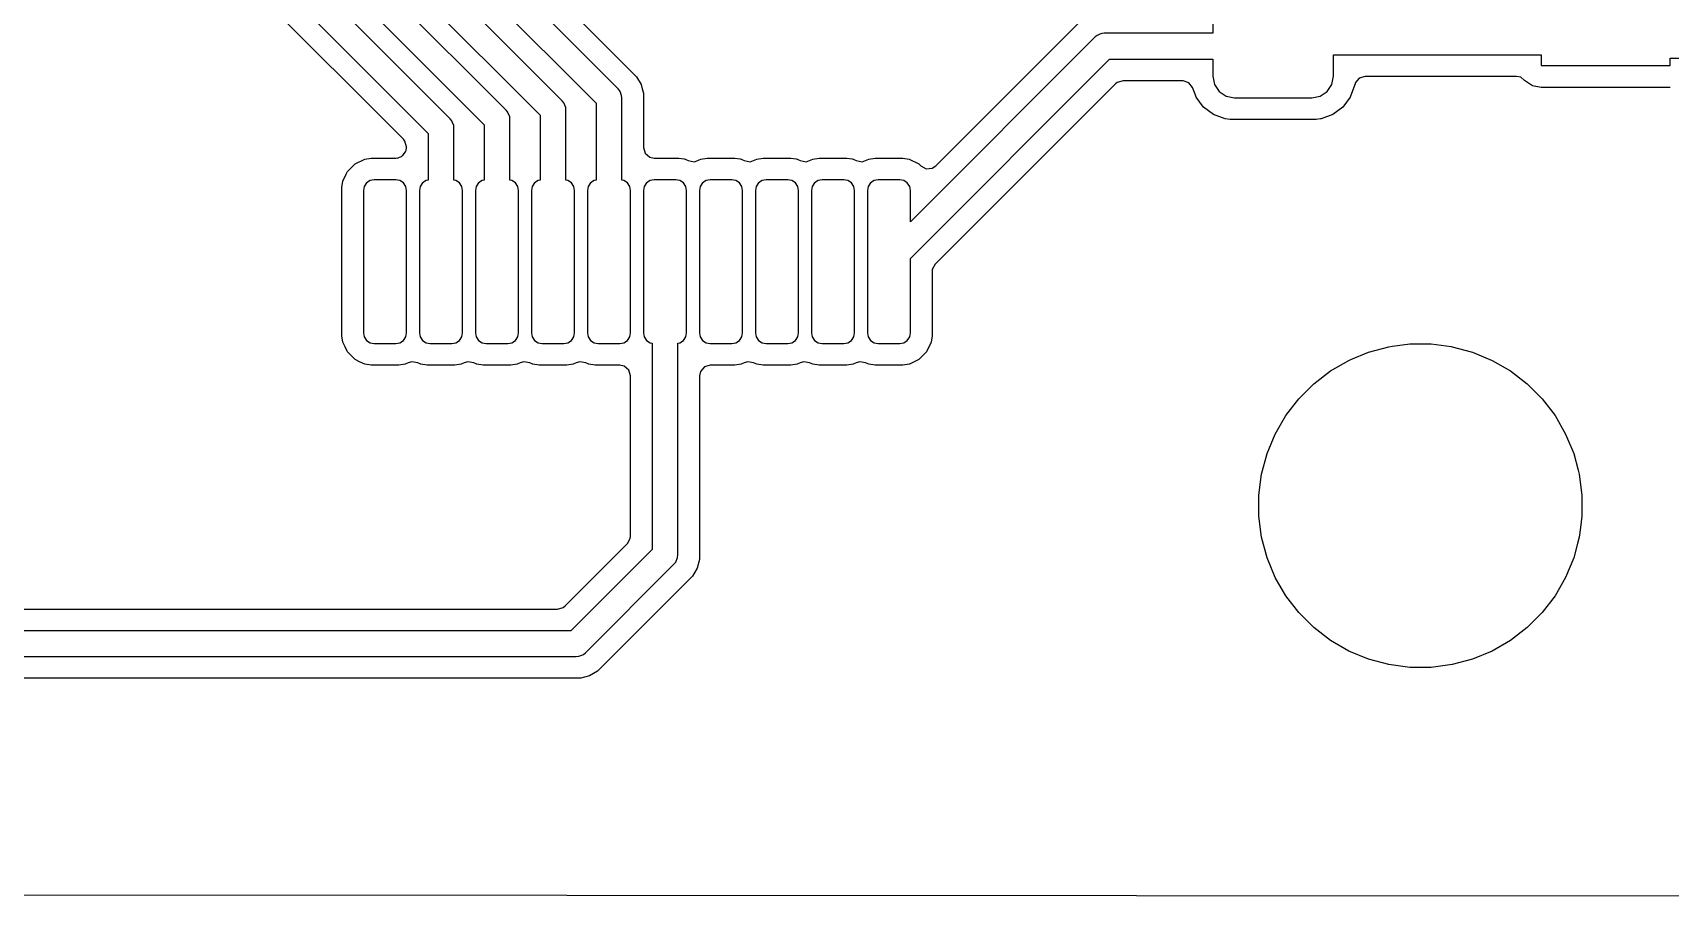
# Model space of a CAD drawing. Extents: x -256.6 to -159.5, y -136.5 to -69.4.
# Drawn here: x -218.55 to -199.54, y -104.51 to -94.5 of the extents above; entities that cross this region are included whole.
import ezdxf

# ---------------------------------------------------------------- set-up
doc = ezdxf.new("R2010")
doc.units = 0
doc.layers.add('BLACK', color=7, linetype='CONTINUOUS')

msp = doc.modelspace()

# ---------------------------------------------------------------- linework, layer by layer
at = {"layer": 'BLACK', "linetype": 'CONTINUOUS'}
for p, q in [((-213.703934, -95.493934), (-226.073934, -83.123934)), ((-226.242132, -83.38), (-213.96, -95.662132)), ((-214.246819, -95.729573), (-219.101764, -90.874628)), ((-212.403934, -95.283934), (-216.27, -91.417868)), ((-215.143181, -91.400426), (-211.539522, -95.004084)), ((-213.053934, -95.393934), (-216.86, -91.587868)), ((-216.526066, -91.586066), (-212.66, -95.452132)), ((-211.753934, -95.143934), (-215.43, -91.467868)), ((-217.116066, -91.756066), (-213.31, -95.562132)), ((-215.686066, -91.636066), (-212.01, -95.312132)), ((-208.064996, -96.038603), (-206.355915, -94.329522)), ((-204.85, -94.3), (-204.85, -94.5)), ((-206.216066, -94.543934), (-208.36, -96.687868)), ((-206.193335, -94.525279), (-206.216066, -94.543934)), ((-206.161661, -94.512159), (-206.193335, -94.525279)), ((-206.139264, -94.502882), (-206.161661, -94.512159)), ((-206.11, -94.5), (-206.139264, -94.502882)), ((-204.85, -94.5), (-206.11, -94.5)), ((-208.36, -97.112132), (-206.047868, -94.8)), ((-206.047868, -94.8), (-204.85, -94.8)), ((-204.85, -94.8), (-204.85, -95)), ((-203.45, -95), (-203.45, -94.75)), ((-203.45, -94.75), (-201.04, -94.75)), ((-201.04, -94.75), (-201.04, -94.875)), ((-199.54, -94.875), (-199.54, -94.79)), ((-199.54, -94.79), (-197.15, -94.79)), ((-211.539522, -95.004084), (-211.53952, -95.004087)), ((-211.53952, -95.004087), (-211.486791, -95.095413)), ((-204.85, -95), (-204.83097, -95.095671)), ((-203.46903, -95.095671), (-203.45, -95)), ((-203.150062, -95.020185), (-203.195817, -95.072989)), ((-203.083023, -95.0005), (-203.150062, -95.020185)), ((-201.323806, -95.0005), (-203.083023, -95.0005)), ((-201.274313, -95.010806), (-201.323806, -95.0005)), ((-201.230063, -95.047787), (-201.274313, -95.010806)), ((-201.229304, -95.047028), (-201.230063, -95.047787)), ((-201.220808, -95.055522), (-201.229304, -95.047028)), ((-201.04, -94.875), (-199.54, -94.875)), ((-211.735279, -95.166665), (-211.753934, -95.143934)), ((-211.731091, -95.176777), (-211.735279, -95.166665)), ((-211.712882, -95.220736), (-211.731091, -95.176777)), ((-211.71, -95.25), (-211.712882, -95.220736)), ((-211.486791, -95.095413), (-211.473751, -95.144086)), ((-211.473751, -95.144086), (-211.473751, -95.144087)), ((-211.473751, -95.144087), (-211.4595, -95.197273)), ((-211.4595, -95.197273), (-211.4595, -95.8255)), ((-205.980426, -95.086819), (-208.073181, -97.179574)), ((-205.959784, -95.070185), (-205.980426, -95.086819)), ((-205.892745, -95.0505), (-205.959784, -95.070185)), ((-205.20144, -95.0505), (-205.892745, -95.0505)), ((-205.192593, -95.050816), (-205.20144, -95.0505)), ((-205.127129, -95.075233), (-205.192593, -95.050816)), ((-205.085258, -95.131167), (-205.127129, -95.075233)), ((-205.056908, -95.207176), (-205.085258, -95.131167)), ((-205.043796, -95.242331), (-205.056908, -95.207176)), ((-204.83097, -95.095671), (-204.776777, -95.176777)), ((-204.776777, -95.176777), (-204.695671, -95.23097)), ((-204.695671, -95.23097), (-204.6, -95.25)), ((-203.7, -95.25), (-203.604329, -95.23097)), ((-203.604329, -95.23097), (-203.523223, -95.176777)), ((-203.523223, -95.176777), (-203.46903, -95.095671)), ((-203.205907, -95.107479), (-203.256202, -95.242328)), ((-203.204124, -95.099932), (-203.205907, -95.107479)), ((-203.203266, -95.100134), (-203.204124, -95.099932)), ((-203.195817, -95.072989), (-203.203266, -95.100134)), ((-201.220702, -95.055611), (-201.220808, -95.055522)), ((-201.220666, -95.055666), (-201.220702, -95.055611)), ((-201.137776, -95.111051), (-201.220666, -95.055666)), ((-201.040003, -95.130499), (-201.137776, -95.111051)), ((-201.040002, -95.1305), (-201.040003, -95.130499)), ((-199.54, -95.1305), (-201.040002, -95.1305)), ((-199.539998, -95.1305), (-199.54, -95.1305)), ((-213.035279, -95.416665), (-213.053934, -95.393934)), ((-213.034203, -95.419263), (-213.035279, -95.416665)), ((-213.012882, -95.470736), (-213.034203, -95.419263)), ((-212.385279, -95.306665), (-212.403934, -95.283934)), ((-212.374232, -95.333335), (-212.385279, -95.306665)), ((-212.362882, -95.360736), (-212.374232, -95.333335)), ((-212.36, -95.39), (-212.362882, -95.360736)), ((-212.36, -96.204972), (-212.36, -95.39)), ((-212.01, -95.312132), (-212.01, -96.204972)), ((-211.71, -96.204972), (-211.71, -95.25)), ((-204.957546, -95.357546), (-205.043796, -95.242331)), ((-204.842331, -95.443796), (-204.957546, -95.357546)), ((-204.6, -95.25), (-203.7, -95.25)), ((-203.342455, -95.357547), (-203.457664, -95.443793)), ((-203.342452, -95.357544), (-203.342455, -95.357547)), ((-203.256206, -95.242335), (-203.342452, -95.357544)), ((-203.256202, -95.242328), (-203.256206, -95.242335)), ((-213.685279, -95.516665), (-213.703934, -95.493934)), ((-213.680061, -95.529263), (-213.685279, -95.516665)), ((-213.662882, -95.570736), (-213.680061, -95.529263)), ((-213.66, -95.6), (-213.662882, -95.570736)), ((-213.66, -96.204972), (-213.66, -95.6)), ((-213.31, -95.562132), (-213.31, -96.204972)), ((-213.01, -95.5), (-213.012882, -95.470736)), ((-213.01, -96.204972), (-213.01, -95.5)), ((-212.66, -95.452132), (-212.66, -96.204972)), ((-204.707483, -95.494091), (-204.842331, -95.443796)), ((-204.647872, -95.500499), (-204.707483, -95.494091)), ((-203.652127, -95.5005), (-204.647872, -95.500499)), ((-203.599444, -95.494835), (-203.652127, -95.5005)), ((-203.592516, -95.494091), (-203.599444, -95.494835)), ((-203.457671, -95.443797), (-203.592517, -95.494091)), ((-203.592517, -95.494091), (-203.592516, -95.494091)), ((-203.457664, -95.443793), (-203.457671, -95.443797)), ((-214.230185, -95.750215), (-214.246819, -95.729573)), ((-214.2105, -95.817254), (-214.230185, -95.750215)), ((-213.96, -95.662132), (-213.96, -96.204972)), ((-214.80621, -96.015172), (-214.693628, -95.960135)), ((-214.693628, -95.960135), (-214.693626, -95.960134)), ((-214.693626, -95.960134), (-214.693625, -95.960134)), ((-214.693625, -95.960134), (-214.620636, -95.9495)), ((-214.620636, -95.9495), (-214.3345, -95.9495)), ((-214.3345, -95.9495), (-214.325814, -95.946949)), ((-214.325814, -95.946949), (-214.316853, -95.948238)), ((-214.316853, -95.948238), (-214.292812, -95.937259)), ((-214.292812, -95.937259), (-214.267461, -95.929815)), ((-214.267461, -95.929815), (-214.261533, -95.922974)), ((-214.261533, -95.922974), (-214.253297, -95.919213)), ((-214.253297, -95.919213), (-214.239007, -95.896978)), ((-214.239007, -95.896978), (-214.221706, -95.877011)), ((-214.221706, -95.877011), (-214.219418, -95.866496)), ((-214.219418, -95.866496), (-214.215523, -95.860435)), ((-214.215523, -95.860435), (-214.2105, -95.8255)), ((-214.2105, -95.8255), (-214.2105, -95.817254)), ((-211.4595, -95.8255), (-211.439815, -95.892539)), ((-211.439815, -95.892539), (-211.387011, -95.938294)), ((-211.387011, -95.938294), (-211.3355, -95.9495)), ((-211.3355, -95.9495), (-211.049364, -95.9495)), ((-211.049364, -95.9495), (-210.986802, -95.958614)), ((-210.986802, -95.958614), (-210.976374, -95.960134)), ((-210.976374, -95.960134), (-210.939458, -95.978181)), ((-210.939458, -95.978181), (-210.870584, -95.989938)), ((-210.870584, -95.989938), (-210.830542, -95.978181)), ((-210.830542, -95.978181), (-210.813629, -95.969913)), ((-210.813629, -95.969913), (-210.793625, -95.960134)), ((-210.793625, -95.960134), (-210.720636, -95.9495)), ((-210.720636, -95.9495), (-210.399364, -95.9495)), ((-210.399364, -95.9495), (-210.336802, -95.958614)), ((-210.336802, -95.958614), (-210.326374, -95.960134)), ((-210.326374, -95.960134), (-210.289458, -95.978181)), ((-210.289458, -95.978181), (-210.220584, -95.989938)), ((-210.220584, -95.989938), (-210.180542, -95.978181)), ((-210.180542, -95.978181), (-210.163629, -95.969913)), ((-210.163629, -95.969913), (-210.143625, -95.960134)), ((-210.143625, -95.960134), (-210.070636, -95.9495)), ((-210.070636, -95.9495), (-209.749364, -95.9495)), ((-209.749364, -95.9495), (-209.686802, -95.958614)), ((-209.686802, -95.958614), (-209.676374, -95.960134)), ((-209.676374, -95.960134), (-209.639458, -95.978181)), ((-209.639458, -95.978181), (-209.570584, -95.989938)), ((-209.570584, -95.989938), (-209.530542, -95.978181)), ((-209.530542, -95.978181), (-209.513629, -95.969913)), ((-209.513629, -95.969913), (-209.493625, -95.960134)), ((-209.493625, -95.960134), (-209.420636, -95.9495)), ((-209.420636, -95.9495), (-209.099364, -95.9495)), ((-209.099364, -95.9495), (-209.036802, -95.958614)), ((-209.036802, -95.958614), (-209.026374, -95.960134)), ((-209.026374, -95.960134), (-208.989458, -95.978181)), ((-208.989458, -95.978181), (-208.920584, -95.989938)), ((-208.920584, -95.989938), (-208.880542, -95.978181)), ((-208.880542, -95.978181), (-208.863629, -95.969913)), ((-208.863629, -95.969913), (-208.843625, -95.960134)), ((-208.843625, -95.960134), (-208.770636, -95.9495)), ((-208.770636, -95.9495), (-208.449364, -95.9495)), ((-208.449364, -95.9495), (-208.376375, -95.960134)), ((-208.376375, -95.960134), (-208.376373, -95.960134)), ((-208.376373, -95.960134), (-208.376371, -95.960135)), ((-208.376371, -95.960135), (-208.26379, -96.015172)), ((-214.949866, -96.216375), (-214.909599, -96.134007)), ((-214.909599, -96.134007), (-214.894827, -96.103789)), ((-214.894827, -96.103789), (-214.80621, -96.015172)), ((-208.26379, -96.015172), (-208.240357, -96.038605)), ((-208.240357, -96.038605), (-208.179033, -96.072089)), ((-208.179033, -96.072089), (-208.109342, -96.067103)), ((-208.109342, -96.067103), (-208.064996, -96.038603)), ((-214.9605, -96.289364), (-214.949866, -96.216375)), ((-214.9605, -96.707065), (-214.9605, -96.289364)), ((-214.700485, -96.277165), (-214.71, -96.325)), ((-214.71, -96.325), (-214.71, -97.975)), ((-214.673388, -96.236612), (-214.700485, -96.277165)), ((-214.632835, -96.209515), (-214.673388, -96.236612)), ((-214.585, -96.2), (-214.632835, -96.209515)), ((-214.335, -96.2), (-214.585, -96.2)), ((-214.287165, -96.209515), (-214.335, -96.2)), ((-214.246612, -96.236612), (-214.287165, -96.209515)), ((-214.219515, -96.277165), (-214.246612, -96.236612)), ((-214.21, -96.325), (-214.219515, -96.277165)), ((-214.21, -97.975), (-214.21, -96.325)), ((-214.050485, -96.277165), (-214.06, -96.325)), ((-214.06, -96.325), (-214.06, -97.975)), ((-214.023388, -96.236612), (-214.050485, -96.277165)), ((-213.982835, -96.209515), (-214.023388, -96.236612)), ((-213.96, -96.204972), (-213.982835, -96.209515)), ((-213.637165, -96.209515), (-213.66, -96.204972)), ((-213.596612, -96.236612), (-213.637165, -96.209515)), ((-213.569515, -96.277165), (-213.596612, -96.236612)), ((-213.56, -96.325), (-213.569515, -96.277165)), ((-213.56, -97.975), (-213.56, -96.325)), ((-213.400485, -96.277165), (-213.41, -96.325)), ((-213.41, -96.325), (-213.41, -97.975)), ((-213.373388, -96.236612), (-213.400485, -96.277165)), ((-213.332835, -96.209515), (-213.373388, -96.236612)), ((-213.31, -96.204972), (-213.332835, -96.209515)), ((-212.987165, -96.209515), (-213.01, -96.204972)), ((-212.946612, -96.236612), (-212.987165, -96.209515)), ((-212.919515, -96.277165), (-212.946612, -96.236612)), ((-212.91, -96.325), (-212.919515, -96.277165)), ((-212.91, -97.975), (-212.91, -96.325)), ((-212.750485, -96.277165), (-212.76, -96.325)), ((-212.76, -96.325), (-212.76, -97.975)), ((-212.723388, -96.236612), (-212.750485, -96.277165)), ((-212.682835, -96.209515), (-212.723388, -96.236612)), ((-212.66, -96.204972), (-212.682835, -96.209515)), ((-212.337165, -96.209515), (-212.36, -96.204972)), ((-212.296612, -96.236612), (-212.337165, -96.209515)), ((-212.269515, -96.277165), (-212.296612, -96.236612)), ((-212.26, -96.325), (-212.269515, -96.277165)), ((-212.26, -97.975), (-212.26, -96.325)), ((-212.100485, -96.277165), (-212.11, -96.325)), ((-212.11, -96.325), (-212.11, -97.975)), ((-212.073388, -96.236612), (-212.100485, -96.277165)), ((-212.032835, -96.209515), (-212.073388, -96.236612)), ((-212.01, -96.204972), (-212.032835, -96.209515)), ((-211.687165, -96.209515), (-211.71, -96.204972)), ((-211.646612, -96.236612), (-211.687165, -96.209515)), ((-211.619515, -96.277165), (-211.646612, -96.236612)), ((-211.61, -96.325), (-211.619515, -96.277165)), ((-211.61, -97.975), (-211.61, -96.325)), ((-211.450485, -96.277165), (-211.46, -96.325)), ((-211.46, -96.325), (-211.46, -97.975)), ((-211.423388, -96.236612), (-211.450485, -96.277165)), ((-211.382835, -96.209515), (-211.423388, -96.236612)), ((-211.335, -96.2), (-211.382835, -96.209515)), ((-211.085, -96.2), (-211.335, -96.2)), ((-211.037165, -96.209515), (-211.085, -96.2)), ((-210.996612, -96.236612), (-211.037165, -96.209515)), ((-210.969515, -96.277165), (-210.996612, -96.236612)), ((-210.96, -96.325), (-210.969515, -96.277165)), ((-210.96, -97.975), (-210.96, -96.325)), ((-210.800485, -96.277165), (-210.81, -96.325)), ((-210.81, -96.325), (-210.81, -97.975)), ((-210.773388, -96.236612), (-210.800485, -96.277165)), ((-210.732835, -96.209515), (-210.773388, -96.236612)), ((-210.685, -96.2), (-210.732835, -96.209515)), ((-210.435, -96.2), (-210.685, -96.2)), ((-210.387165, -96.209515), (-210.435, -96.2)), ((-210.346612, -96.236612), (-210.387165, -96.209515)), ((-210.319515, -96.277165), (-210.346612, -96.236612)), ((-210.31, -96.325), (-210.319515, -96.277165)), ((-210.31, -97.975), (-210.31, -96.325)), ((-210.150485, -96.277165), (-210.16, -96.325)), ((-210.16, -96.325), (-210.16, -97.975)), ((-210.123388, -96.236612), (-210.150485, -96.277165)), ((-210.082835, -96.209515), (-210.123388, -96.236612)), ((-210.035, -96.2), (-210.082835, -96.209515)), ((-209.785, -96.2), (-210.035, -96.2)), ((-209.737165, -96.209515), (-209.785, -96.2)), ((-209.696612, -96.236612), (-209.737165, -96.209515)), ((-209.669515, -96.277165), (-209.696612, -96.236612)), ((-209.66, -96.325), (-209.669515, -96.277165)), ((-209.66, -97.975), (-209.66, -96.325)), ((-209.500485, -96.277165), (-209.51, -96.325)), ((-209.51, -96.325), (-209.51, -97.975)), ((-209.473388, -96.236612), (-209.500485, -96.277165)), ((-209.432835, -96.209515), (-209.473388, -96.236612)), ((-209.385, -96.2), (-209.432835, -96.209515)), ((-209.135, -96.2), (-209.385, -96.2)), ((-209.087165, -96.209515), (-209.135, -96.2)), ((-209.046612, -96.236612), (-209.087165, -96.209515)), ((-209.019515, -96.277165), (-209.046612, -96.236612)), ((-209.01, -96.325), (-209.019515, -96.277165)), ((-209.01, -97.975), (-209.01, -96.325)), ((-208.850485, -96.277165), (-208.86, -96.325)), ((-208.86, -96.325), (-208.86, -97.975)), ((-208.823388, -96.236612), (-208.850485, -96.277165)), ((-208.782835, -96.209515), (-208.823388, -96.236612)), ((-208.735, -96.2), (-208.782835, -96.209515)), ((-208.485, -96.2), (-208.735, -96.2)), ((-208.437165, -96.209515), (-208.485, -96.2)), ((-208.396612, -96.236612), (-208.437165, -96.209515)), ((-208.369515, -96.277165), (-208.396612, -96.236612)), ((-208.36, -96.325), (-208.369515, -96.277165)), ((-208.36, -96.687868), (-208.36, -96.325)), ((-214.9605, -98.010636), (-214.9605, -96.707065)), ((-208.36, -97.975), (-208.36, -97.112132)), ((-208.106666, -97.240897), (-208.1095, -97.267255)), ((-208.1095, -97.267255), (-208.1095, -98.010636)), ((-208.073181, -97.179574), (-208.106666, -97.240897)), ((-214.949866, -98.083625), (-214.9605, -98.010636)), ((-214.923973, -98.13659), (-214.949866, -98.083625)), ((-214.71, -97.975), (-214.700485, -98.022835)), ((-214.700485, -98.022835), (-214.673388, -98.063388)), ((-214.673388, -98.063388), (-214.632835, -98.090485)), ((-214.287165, -98.090485), (-214.246612, -98.063388)), ((-214.246612, -98.063388), (-214.219515, -98.022835)), ((-214.219515, -98.022835), (-214.21, -97.975)), ((-214.06, -97.975), (-214.050485, -98.022835)), ((-214.050485, -98.022835), (-214.023388, -98.063388)), ((-214.023388, -98.063388), (-213.982835, -98.090485)), ((-213.637165, -98.090485), (-213.596612, -98.063388)), ((-213.596612, -98.063388), (-213.569515, -98.022835)), ((-213.569515, -98.022835), (-213.56, -97.975)), ((-213.41, -97.975), (-213.400485, -98.022835)), ((-213.400485, -98.022835), (-213.373388, -98.063388)), ((-213.373388, -98.063388), (-213.332835, -98.090485)), ((-212.987165, -98.090485), (-212.946612, -98.063388)), ((-212.946612, -98.063388), (-212.919515, -98.022835)), ((-212.919515, -98.022835), (-212.91, -97.975)), ((-212.76, -97.975), (-212.750485, -98.022835)), ((-212.750485, -98.022835), (-212.723388, -98.063388)), ((-212.723388, -98.063388), (-212.682835, -98.090485)), ((-212.337165, -98.090485), (-212.296612, -98.063388)), ((-212.296612, -98.063388), (-212.269515, -98.022835)), ((-212.269515, -98.022835), (-212.26, -97.975)), ((-212.11, -97.975), (-212.100485, -98.022835)), ((-212.100485, -98.022835), (-212.073388, -98.063388)), ((-212.073388, -98.063388), (-212.032835, -98.090485)), ((-211.687165, -98.090485), (-211.646612, -98.063388)), ((-211.646612, -98.063388), (-211.619515, -98.022835)), ((-211.619515, -98.022835), (-211.61, -97.975)), ((-211.46, -97.975), (-211.450485, -98.022835)), ((-211.450485, -98.022835), (-211.423388, -98.063388)), ((-211.423388, -98.063388), (-211.382835, -98.090485)), ((-211.037165, -98.090485), (-210.996612, -98.063388)), ((-210.996612, -98.063388), (-210.969515, -98.022835)), ((-210.969515, -98.022835), (-210.96, -97.975)), ((-210.81, -97.975), (-210.800485, -98.022835)), ((-210.800485, -98.022835), (-210.773388, -98.063388)), ((-210.773388, -98.063388), (-210.732835, -98.090485)), ((-210.387165, -98.090485), (-210.346612, -98.063388)), ((-210.346612, -98.063388), (-210.319515, -98.022835)), ((-210.319515, -98.022835), (-210.31, -97.975)), ((-210.16, -97.975), (-210.150485, -98.022835)), ((-210.150485, -98.022835), (-210.123388, -98.063388)), ((-210.123388, -98.063388), (-210.082835, -98.090485)), ((-209.737165, -98.090485), (-209.696612, -98.063388)), ((-209.696612, -98.063388), (-209.669515, -98.022835)), ((-209.669515, -98.022835), (-209.66, -97.975)), ((-209.51, -97.975), (-209.500485, -98.022835)), ((-209.500485, -98.022835), (-209.473388, -98.063388)), ((-209.473388, -98.063388), (-209.432835, -98.090485)), ((-209.087165, -98.090485), (-209.046612, -98.063388)), ((-209.046612, -98.063388), (-209.019515, -98.022835)), ((-209.019515, -98.022835), (-209.01, -97.975)), ((-208.86, -97.975), (-208.850485, -98.022835)), ((-208.850485, -98.022835), (-208.823388, -98.063388)), ((-208.823388, -98.063388), (-208.782835, -98.090485)), ((-208.437165, -98.090485), (-208.396612, -98.063388)), ((-208.396612, -98.063388), (-208.369515, -98.022835)), ((-208.369515, -98.022835), (-208.36, -97.975)), ((-208.120135, -98.083628), (-208.175172, -98.19621)), ((-208.120134, -98.083626), (-208.120135, -98.083628)), ((-208.1095, -98.010636), (-208.120134, -98.083625)), ((-208.120134, -98.083625), (-208.120134, -98.083626)), ((-214.894827, -98.19621), (-214.923973, -98.13659)), ((-214.80621, -98.284827), (-214.894827, -98.19621)), ((-214.632835, -98.090485), (-214.585, -98.1)), ((-214.585, -98.1), (-214.335, -98.1)), ((-214.335, -98.1), (-214.287165, -98.090485)), ((-213.982835, -98.090485), (-213.935, -98.1)), ((-213.935, -98.1), (-213.685, -98.1)), ((-213.685, -98.1), (-213.637165, -98.090485)), ((-213.332835, -98.090485), (-213.285, -98.1)), ((-213.285, -98.1), (-213.035, -98.1)), ((-213.035, -98.1), (-212.987165, -98.090485)), ((-212.682835, -98.090485), (-212.635, -98.1)), ((-212.635, -98.1), (-212.385, -98.1)), ((-212.385, -98.1), (-212.337165, -98.090485)), ((-212.032835, -98.090485), (-211.985, -98.1)), ((-211.985, -98.1), (-211.735, -98.1)), ((-211.735, -98.1), (-211.687165, -98.090485)), ((-211.382835, -98.090485), (-211.36, -98.095027)), ((-211.36, -98.095027), (-211.36, -100.487868)), ((-211.06, -98.095027), (-211.037165, -98.090485)), ((-211.06, -100.55), (-211.06, -98.095027)), ((-210.732835, -98.090485), (-210.685, -98.1)), ((-210.685, -98.1), (-210.435, -98.1)), ((-210.435, -98.1), (-210.387165, -98.090485)), ((-210.082835, -98.090485), (-210.035, -98.1)), ((-210.035, -98.1), (-209.785, -98.1)), ((-209.785, -98.1), (-209.737165, -98.090485)), ((-209.432835, -98.090485), (-209.385, -98.1)), ((-209.385, -98.1), (-209.135, -98.1)), ((-209.135, -98.1), (-209.087165, -98.090485)), ((-208.782835, -98.090485), (-208.735, -98.1)), ((-208.735, -98.1), (-208.485, -98.1)), ((-208.485, -98.1), (-208.437165, -98.090485)), ((-208.175172, -98.19621), (-208.263789, -98.284827)), ((-203.248408, -98.284827), (-203.044162, -98.200225)), ((-203.044162, -98.200225), (-203.044155, -98.200223)), ((-203.044155, -98.200223), (-203.044153, -98.200222)), ((-203.044153, -98.200222), (-202.806677, -98.136591)), ((-202.806677, -98.136591), (-202.765939, -98.131227)), ((-202.765939, -98.131227), (-202.562934, -98.1045)), ((-202.562934, -98.1045), (-202.562927, -98.1045)), ((-202.562927, -98.1045), (-202.317073, -98.1045)), ((-202.317073, -98.1045), (-202.317065, -98.1045)), ((-202.317065, -98.1045), (-202.085059, -98.135045)), ((-202.085059, -98.135045), (-202.073323, -98.136591)), ((-202.073323, -98.136591), (-201.85082, -98.19621)), ((-201.85082, -98.19621), (-201.835847, -98.200222)), ((-201.835847, -98.200222), (-201.835837, -98.200225)), ((-201.835837, -98.200225), (-201.608714, -98.294303)), ((-214.754596, -98.310059), (-214.80621, -98.284827)), ((-214.693625, -98.339866), (-214.754596, -98.310059)), ((-214.620636, -98.3505), (-214.693625, -98.339866)), ((-214.62063, -98.3505), (-214.620636, -98.3505)), ((-214.29937, -98.3505), (-214.62063, -98.3505)), ((-214.299364, -98.3505), (-214.29937, -98.3505)), ((-214.226375, -98.339866), (-214.299364, -98.3505)), ((-214.189459, -98.321819), (-214.226375, -98.339866)), ((-214.14941, -98.310059), (-214.189459, -98.321819)), ((-214.080538, -98.321819), (-214.14941, -98.310059)), ((-214.043625, -98.339866), (-214.080538, -98.321819)), ((-213.970636, -98.3505), (-214.043625, -98.339866)), ((-213.97063, -98.3505), (-213.970636, -98.3505)), ((-213.64937, -98.3505), (-213.97063, -98.3505)), ((-213.649364, -98.3505), (-213.64937, -98.3505)), ((-213.576375, -98.339866), (-213.649364, -98.3505)), ((-213.539459, -98.321819), (-213.576375, -98.339866)), ((-213.49941, -98.310059), (-213.539459, -98.321819)), ((-213.430538, -98.321819), (-213.49941, -98.310059)), ((-213.393625, -98.339866), (-213.430538, -98.321819)), ((-213.320636, -98.3505), (-213.393625, -98.339866)), ((-213.32063, -98.3505), (-213.320636, -98.3505)), ((-212.99937, -98.3505), (-213.32063, -98.3505)), ((-212.999364, -98.3505), (-212.99937, -98.3505)), ((-212.926375, -98.339866), (-212.999364, -98.3505)), ((-212.889459, -98.321819), (-212.926375, -98.339866)), ((-212.84941, -98.310059), (-212.889459, -98.321819)), ((-212.780538, -98.321819), (-212.84941, -98.310059)), ((-212.743625, -98.339866), (-212.780538, -98.321819)), ((-212.670636, -98.3505), (-212.743625, -98.339866)), ((-212.67063, -98.3505), (-212.670636, -98.3505)), ((-212.34937, -98.3505), (-212.67063, -98.3505)), ((-212.349364, -98.3505), (-212.34937, -98.3505)), ((-212.276375, -98.339866), (-212.349364, -98.3505)), ((-212.239459, -98.321819), (-212.276375, -98.339866)), ((-212.19941, -98.310059), (-212.239459, -98.321819)), ((-212.130538, -98.321819), (-212.19941, -98.310059)), ((-212.093625, -98.339866), (-212.130538, -98.321819)), ((-212.020636, -98.3505), (-212.093625, -98.339866)), ((-212.02063, -98.3505), (-212.020636, -98.3505)), ((-211.7345, -98.3505), (-212.02063, -98.3505)), ((-211.682989, -98.361706), (-211.7345, -98.3505)), ((-211.630185, -98.407461), (-211.682989, -98.361706)), ((-211.6105, -98.4745), (-211.630185, -98.407461)), ((-210.798294, -98.422989), (-210.8095, -98.4745)), ((-210.752539, -98.370185), (-210.798294, -98.422989)), ((-210.6855, -98.3505), (-210.752539, -98.370185)), ((-210.39937, -98.3505), (-210.6855, -98.3505)), ((-210.399364, -98.3505), (-210.39937, -98.3505)), ((-210.326375, -98.339866), (-210.399364, -98.3505)), ((-210.289459, -98.321819), (-210.326375, -98.339866)), ((-210.24941, -98.310059), (-210.289459, -98.321819)), ((-210.180538, -98.321819), (-210.24941, -98.310059)), ((-210.143625, -98.339866), (-210.180538, -98.321819)), ((-210.070636, -98.3505), (-210.143625, -98.339866)), ((-210.07063, -98.3505), (-210.070636, -98.3505)), ((-209.74937, -98.3505), (-210.07063, -98.3505)), ((-209.749364, -98.3505), (-209.74937, -98.3505)), ((-209.676375, -98.339866), (-209.749364, -98.3505)), ((-209.639459, -98.321819), (-209.676375, -98.339866)), ((-209.59941, -98.310059), (-209.639459, -98.321819)), ((-209.530538, -98.321819), (-209.59941, -98.310059)), ((-209.493625, -98.339866), (-209.530538, -98.321819)), ((-209.420636, -98.3505), (-209.493625, -98.339866)), ((-209.42063, -98.3505), (-209.420636, -98.3505)), ((-209.09937, -98.3505), (-209.42063, -98.3505)), ((-209.099364, -98.3505), (-209.09937, -98.3505)), ((-209.026375, -98.339866), (-209.099364, -98.3505)), ((-208.989459, -98.321819), (-209.026375, -98.339866)), ((-208.94941, -98.310059), (-208.989459, -98.321819)), ((-208.880538, -98.321819), (-208.94941, -98.310059)), ((-208.843625, -98.339866), (-208.880538, -98.321819)), ((-208.770636, -98.3505), (-208.843625, -98.339866)), ((-208.77063, -98.3505), (-208.770636, -98.3505)), ((-208.44937, -98.3505), (-208.77063, -98.3505)), ((-208.449364, -98.3505), (-208.44937, -98.3505)), ((-208.376375, -98.339866), (-208.449364, -98.3505)), ((-208.371572, -98.337518), (-208.376375, -98.339866)), ((-208.263789, -98.284827), (-208.371572, -98.337518)), ((-203.679254, -98.566897), (-203.484212, -98.417236)), ((-203.484212, -98.417236), (-203.484211, -98.417235)), ((-203.484211, -98.417235), (-203.484208, -98.417233)), ((-203.484208, -98.417233), (-203.271292, -98.294306)), ((-203.271292, -98.294306), (-203.248408, -98.284827)), ((-201.608714, -98.294303), (-201.608705, -98.294307)), ((-201.608705, -98.294307), (-201.395787, -98.417236)), ((-201.395787, -98.417236), (-201.200745, -98.566897)), ((-211.6105, -100.332745), (-211.6105, -98.4745)), ((-210.8095, -98.4745), (-210.8095, -100.602726)), ((-203.853096, -98.740738), (-203.679261, -98.566903)), ((-203.679261, -98.566903), (-203.679254, -98.566897)), ((-201.200745, -98.566897), (-201.200738, -98.566903)), ((-201.200738, -98.566903), (-201.026903, -98.740738)), ((-204.002767, -98.935792), (-203.853101, -98.740744)), ((-203.853101, -98.740744), (-203.853096, -98.740738)), ((-201.026903, -98.740738), (-201.026897, -98.740745)), ((-201.026897, -98.740745), (-200.877236, -98.935787)), ((-204.125694, -99.148708), (-204.002767, -98.935792)), ((-200.877236, -98.935787), (-200.754307, -99.148705)), ((-204.219778, -99.375847), (-204.125694, -99.148708)), ((-200.754307, -99.148705), (-200.754303, -99.148714)), ((-200.754303, -99.148714), (-200.660225, -99.375837)), ((-204.283409, -99.613323), (-204.219778, -99.375847)), ((-200.660225, -99.375837), (-200.660222, -99.375847)), ((-200.660222, -99.375847), (-200.608799, -99.567764)), ((-200.608799, -99.567764), (-200.596592, -99.61332)), ((-204.3155, -99.857073), (-204.283409, -99.613323)), ((-200.596592, -99.61332), (-200.59659, -99.613331)), ((-200.59659, -99.613331), (-200.5645, -99.857065)), ((-204.3155, -100.102927), (-204.3155, -99.857073)), ((-200.5645, -99.857065), (-200.5645, -100.102934)), ((-204.283409, -100.346677), (-204.3155, -100.102927)), ((-200.5645, -100.102934), (-200.581737, -100.233854)), ((-211.646819, -100.420426), (-211.613334, -100.359103)), ((-211.613334, -100.359103), (-211.6105, -100.332745)), ((-204.219778, -100.584153), (-204.283409, -100.346677)), ((-200.596591, -100.346677), (-200.616352, -100.420426)), ((-200.581737, -100.233854), (-200.596591, -100.346677)), ((-212.369574, -101.143181), (-211.646819, -100.420426)), ((-211.36, -100.487868), (-212.302132, -101.43)), ((-211.062882, -100.579263), (-211.06, -100.55)), ((-200.616352, -100.420426), (-200.660222, -100.584152)), ((-212.133934, -101.686066), (-211.103934, -100.656066)), ((-211.103934, -100.656066), (-211.085279, -100.633335)), ((-211.085279, -100.633335), (-211.062882, -100.579263)), ((-210.863156, -100.75025), (-210.88952, -100.795913)), ((-210.836793, -100.704589), (-210.863156, -100.75025)), ((-210.8095, -100.602726), (-210.836793, -100.704589)), ((-204.125694, -100.811292), (-204.219778, -100.584153)), ((-200.660225, -100.584162), (-200.754303, -100.811285)), ((-200.660222, -100.584152), (-200.660225, -100.584162)), ((-210.88952, -100.795913), (-211.994087, -101.90048)), ((-204.002767, -101.024208), (-204.125694, -100.811292)), ((-200.754306, -100.811292), (-200.877233, -101.024208)), ((-200.754303, -100.811285), (-200.754306, -100.811292)), ((-203.853101, -101.219256), (-204.002767, -101.024208)), ((-200.877236, -101.024212), (-201.026897, -101.219254)), ((-200.877235, -101.024211), (-200.877236, -101.024212)), ((-200.877233, -101.024208), (-200.877235, -101.024211)), ((-231.392726, -101.1795), (-212.457255, -101.1795)), ((-212.457255, -101.1795), (-212.390216, -101.159815)), ((-212.390216, -101.159815), (-212.369574, -101.143181)), ((-203.679256, -101.393101), (-203.853101, -101.219256)), ((-201.026903, -101.219261), (-201.200738, -101.393096)), ((-201.026897, -101.219254), (-201.026903, -101.219261)), ((-212.302132, -101.43), (-231.34, -101.43)), ((-203.484208, -101.542767), (-203.679256, -101.393101)), ((-201.200744, -101.393101), (-201.395792, -101.542767)), ((-201.200738, -101.393096), (-201.200744, -101.393101)), ((-212.156665, -101.704721), (-212.133934, -101.686066)), ((-203.271292, -101.665694), (-203.484208, -101.542767)), ((-203.044153, -101.759778), (-203.271292, -101.665694)), ((-201.608708, -101.665694), (-201.835847, -101.759778)), ((-201.395792, -101.542767), (-201.608708, -101.665694)), ((-231.277868, -101.73), (-212.24, -101.73)), ((-212.24, -101.73), (-212.210736, -101.727118)), ((-212.210736, -101.727118), (-212.188339, -101.71784)), ((-212.188339, -101.71784), (-212.156665, -101.704721)), ((-202.806677, -101.823409), (-203.044153, -101.759778)), ((-202.562927, -101.8555), (-202.806677, -101.823409)), ((-202.56292, -101.8555), (-202.562927, -101.8555)), ((-202.31708, -101.8555), (-202.56292, -101.8555)), ((-202.317073, -101.8555), (-202.31708, -101.8555)), ((-202.073323, -101.823409), (-202.317073, -101.8555)), ((-201.835847, -101.759778), (-202.073323, -101.823409)), ((-212.187273, -101.9805), (-231.122745, -101.9805)), ((-212.085412, -101.953207), (-212.187273, -101.9805)), ((-211.994087, -101.90048), (-212.085412, -101.953207)), ((-229.236024, -104.489534), (-187.102952, -104.509464))]:
    msp.add_line(p, q, dxfattribs=at)

doc.saveas('drawing.dxf')
